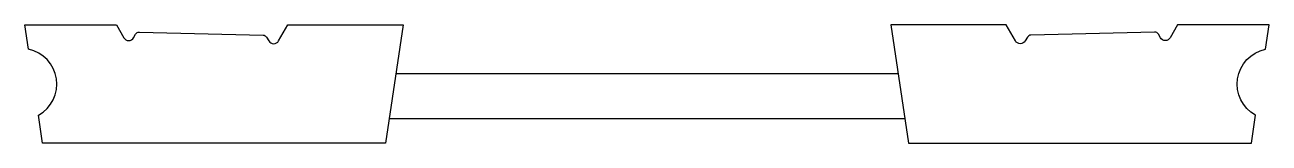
# Model space of a CAD drawing. Header units: metres. Extents: x -1.05 to 1.05, y 0 to 0.2.
import ezdxf

# ---------------------------------------------------------------- set-up
doc = ezdxf.new("R2010")
doc.units = ezdxf.units.M
doc.header["$MEASUREMENT"] = 0

msp = doc.modelspace()

# ---------------------------------------------------------------- linework, layer by layer
for p, q in [((-0.4248, 0.118), (0.4248, 0.118)), ((-0.4362, 0.0419), (0.4362, 0.0419))]:
    msp.add_line(p, q)
at = {"flags": 128}
for points in [[(-0.4425, 0), (-1.0225, 0), (-1.0296, 0.0474, 0.696953), (-1.0463, 0.1587), (-1.0525, 0.2), (-0.8977, 0.2), (-0.8852, 0.1783, 0.57735), (-0.8686, 0.1783), (-0.8651, 0.1844, -0.274658), (-0.8588, 0.1879), (-0.6494, 0.1827, -0.261263), (-0.6435, 0.1792), (-0.6399, 0.1729, 0.57735), (-0.6233, 0.1729), (-0.6076, 0.2), (-0.4125, 0.2)], [(0.4425, 0), (1.0225, 0), (1.0296, 0.0474, -0.696953), (1.0463, 0.1587), (1.0525, 0.2), (0.8977, 0.2), (0.8852, 0.1783, -0.57735), (0.8686, 0.1783), (0.8651, 0.1844, 0.274658), (0.8588, 0.1879), (0.6494, 0.1827, 0.261263), (0.6435, 0.1792), (0.6399, 0.1729, -0.57735), (0.6233, 0.1729), (0.6076, 0.2), (0.4125, 0.2)]]:
    msp.add_lwpolyline(points, format="xyb", close=True, dxfattribs=at)

doc.saveas('drawing.dxf')
